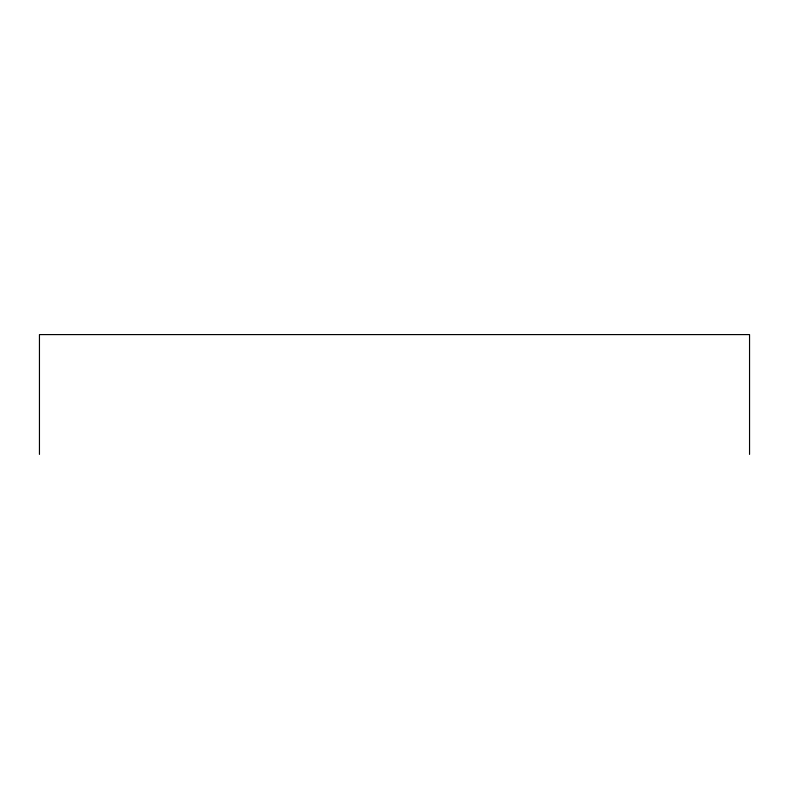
<?xml version="1.0" encoding="UTF-8"?>
<svg xmlns="http://www.w3.org/2000/svg" width="789" height="789" viewBox="0 0 789 789"><rect width="100%" height="100%" fill="white"/><g stroke="black" fill="none" stroke-linecap="round" stroke-linejoin="round"><path stroke-width="1.18" d="M749.55 454.405L749.55 334.595L39.45 334.595L39.45 454.405"/></g></svg>
